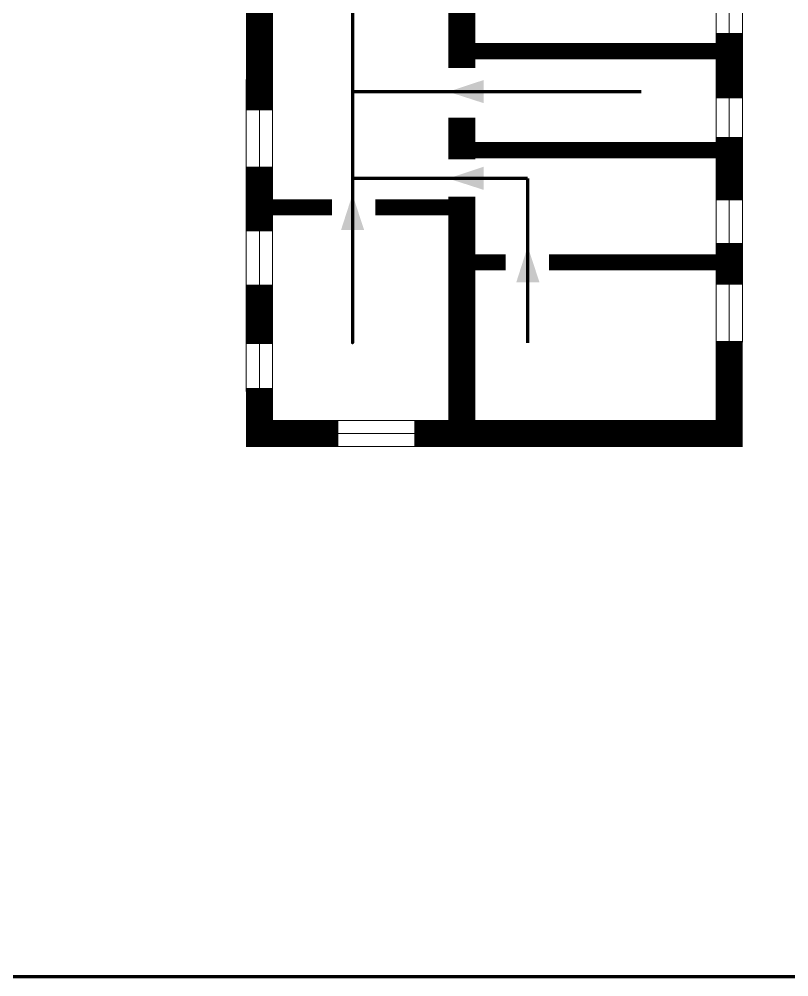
# Model space of a CAD drawing. Header units: millimetres. Extents: x 13810 to 67229, y 12374 to 21950.
# Drawn here: x 18182.3 to 18324.9, y 19483.6 to 19660.9 of the extents above; entities that cross this region are included whole.
import ezdxf

# ---------------------------------------------------------------- set-up
doc = ezdxf.new("R2010")
doc.units = ezdxf.units.MM
doc.layers.add('План_Штампы', color=7, linetype='Continuous')

msp = doc.modelspace()

# ---------------------------------------------------------------- linework, layer by layer
at = {"color": 2, "lineweight": 100}
msp.add_lwpolyline([(17896.73, 19878.6), (18496.73, 19878.6), (18496.73, 19483.6), (17896.73, 19483.6)], close=True, dxfattribs=at)
at = {"lineweight": 0}
for points in [[(18313.84, 19601.32), (18313.84, 19756.5)], [(18311.44, 19601.21), (18311.44, 19756.39)], [(18316.29, 19601.13), (18316.29, 19756.31)], [(18226.81, 19592.67), (18226.81, 19650.41)], [(18224.33, 19592.02), (18224.33, 19649.77)], [(18229.24, 19591.77), (18229.24, 19649.51)], [(18240.76, 19586.63), (18275.46, 19586.63)], [(18241.43, 19584.21), (18276.12, 19584.21)], [(18239.97, 19581.82), (18274.67, 19581.82)]]:
    msp.add_lwpolyline(points, dxfattribs=at)
at = {"color": 126, "lineweight": 100, "true_color": 0x008754}
for points in [[(18244.01, 19700.24), (18244.01, 19600.98), (18244.01, 19600.98)], [(18297.5, 19647.51), (18244.01, 19647.51)], [(18276.47, 19631.45), (18244.01, 19631.45)], [(18276.47, 19631.45), (18276.47, 19600.98)]]:
    msp.add_lwpolyline(points, dxfattribs=at)
at = {"lineweight": 0}
for points, const_width in [([(18264.29, 19672.01), (18264.29, 19651.92)], 5), ([(18226.81, 19644.07), (18226.81, 19663.9)], 5), ([(18313.84, 19658.39), (18313.84, 19646.31)], 5), ([(18262.91, 19655.01), (18314.54, 19655.01)], 3), ([(18264.29, 19642.69), (18264.29, 19634.96)], 5), ([(18313.84, 19639.15), (18313.84, 19627.39)], 5), ([(18263.58, 19636.67), (18272.11, 19636.67)], 3), ([(18270.97, 19636.67), (18315.22, 19636.67)], 3), ([(18226.81, 19621.68), (18226.81, 19633.64)], 5), ([(18264.29, 19628.08), (18264.29, 19624.55)], 5), ([(18226.81, 19626.1), (18240.26, 19626.1)], 3), ([(18248.27, 19626.1), (18264.28, 19626.1)], 3), ([(18264.29, 19624.55), (18264.29, 19584.21)], 5), ([(18313.84, 19619.47), (18313.84, 19611.8)], 5), ([(18264.19, 19615.91), (18272.4, 19615.91)], 3), ([(18280.46, 19615.91), (18313.76, 19615.91)], 3), ([(18226.81, 19600.81), (18226.81, 19611.75)], 5), ([(18313.84, 19601.32), (18313.84, 19584.21), (18255.49, 19584.21)], 5), ([(18241.43, 19584.21), (18226.81, 19584.21), (18226.81, 19592.67)], 5)]:
    msp.add_lwpolyline(points, dxfattribs=dict(at, const_width=const_width))
at = {"layer": 'План_Штампы', "color": 126, "true_color": 0x008754}
for points in [[(18268.35, 19649.68), (18268.35, 19645.39), (18261.76, 19647.51)], [(18268.35, 19633.62), (18268.35, 19629.33), (18261.76, 19631.44)], [(18246.21, 19621.88), (18241.91, 19621.89), (18244.03, 19628.47)], [(18278.68, 19612.24), (18274.39, 19612.24), (18276.5, 19618.83)]]:
    msp.add_solid(points, dxfattribs=at)

doc.saveas('drawing.dxf')
